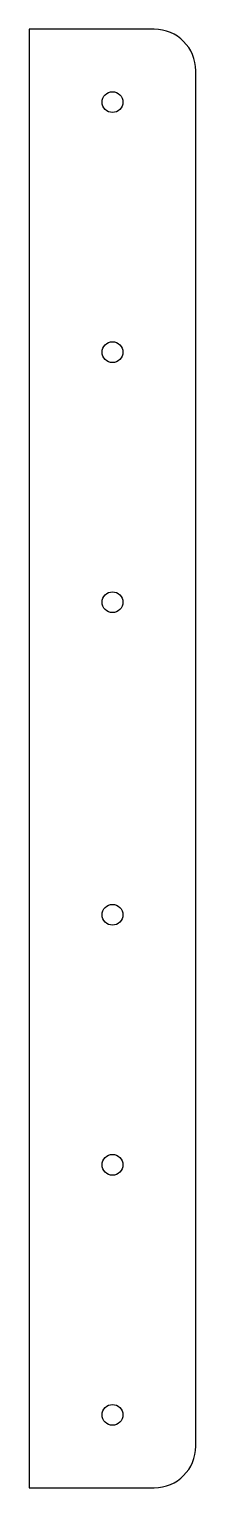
# Model space of a CAD drawing. Header units: millimetres. Extents: x -12 to 12, y -105 to 105.
import ezdxf

# ---------------------------------------------------------------- set-up
doc = ezdxf.new("R2010")
doc.units = ezdxf.units.MM

msp = doc.modelspace()

# ---------------------------------------------------------------- linework, layer by layer
at = {"color": 7, "linetype": 'Continuous', "lineweight": 25}
for p, q in [((-12, 105), (-12, -105)), ((6, 105), (-12, 105)), ((12, -99), (12, 99)), ((-12, -105), (6, -105))]:
    msp.add_line(p, q, dxfattribs=at)
for centre in [(0, 94.5), (0, 58.5), (0, 22.5), (0, -22.5), (0, -58.5), (0, -94.5)]:
    msp.add_circle(centre, 1.5, dxfattribs=at)
for centre, start, end in [((6, 99), 0, 90), ((6, -99), 270, 0)]:
    msp.add_arc(centre, 6, start, end, dxfattribs=at)

doc.saveas('drawing.dxf')
